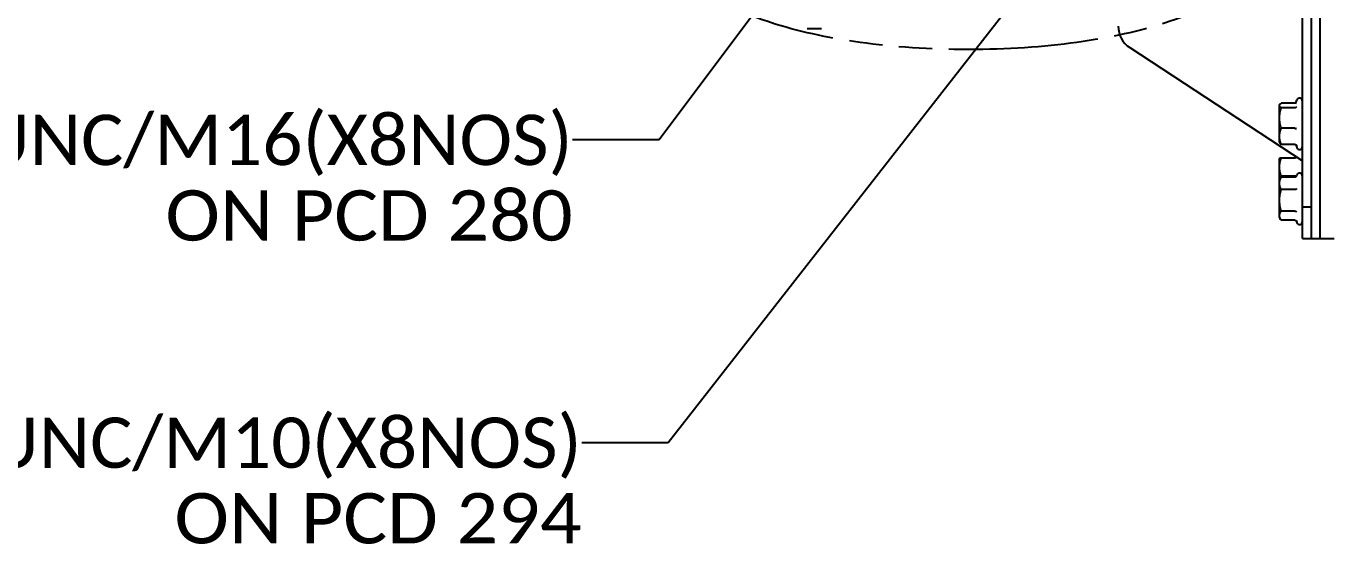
# Model space of a CAD drawing. Header units: millimetres. Extents: x 971 to 5173, y 8 to 3808.
# Drawn here: x 3930 to 4381.8, y 3037.3 to 3217.2 of the extents above; entities that cross this region are included whole.
import ezdxf
from ezdxf.enums import TextEntityAlignment as Align

# ---------------------------------------------------------------- set-up
doc = ezdxf.new("R2010")
doc.units = ezdxf.units.MM
doc.header["$LTSCALE"] = 115.5
doc.linetypes.add('PHANTOM', pattern=[0.8, 0.45, -0.05, 0.1, -0.05, 0.1, -0.05])
doc.layers.get('0').update_dxf_attribs({"linetype": 'CONTINUOUS'})
doc.layers.add('DEFAULT_3', color=7, linetype='PHANTOM')
doc.styles.get("Standard").update_dxf_attribs({"font": 'calibri.ttf'})
doc.dimstyles.get("Standard").update_dxf_attribs({"dimtxt": 17.5, "dimasz": 17.5, "dimexe": 1.5, "dimexo": 1, "dimtad": 1, "dimdsep": 46, "dimtxsty": 'Standard', "dimblk": '_FILLED', "dimblk1": '_FILLED', "dimblk2": '_FILLED', "dimcen": 0.09, "dimazin": 2, "dimtol": 1, "dimtp": 0.01, "dimtm": 0.01, "dimtfac": 1, "dimtofl": 0, "dimtmove": 0, "dimatfit": 3, "dimldrblk": '_FILLED', "dimfxl": 1, "dimtolj": 1, "dimarcsym": 0})

# ---------------------------------------------------------------- blocks, each defined once
blk = doc.blocks.new('_FILLED')
at = {"color": 0, "linetype": 'ByBlock'}
blk.add_solid([(0, 0), (-1, 0.214), (-1, -0.214)], dxfattribs=at)

msp = doc.modelspace()

# ---------------------------------------------------------------- linework, layer by layer
at = {"color": 0, "linetype": 'Continuous'}
for p, q in [((4373.29077, 3143.39012), (4373.29077, 3611.39012)), ((4376.29077, 3611.39012), (4376.29077, 3143.39012)), ((4379.29077, 3611.39012), (4379.29077, 3143.39012)), ((4201.2893, 3216.36085), (4206.2893, 3216.36085)), ((4313.35041, 3209.72409), (4373.29077, 3170.36027)), ((4365.29077, 3189.76971), (4365.37579, 3189.91697)), ((4365.29077, 3176.76971), (4365.29077, 3189.76971)), ((4370.6837, 3190.41126), (4365.87132, 3190.41126)), ((4370.86944, 3190.25751), (4370.86836, 3190.25456)), ((4370.86841, 3190.25778), (4371.32639, 3191.51608)), ((4370.6837, 3188.84017), (4365.87132, 3188.84017)), ((4370.6837, 3181.69863), (4365.87132, 3181.69863)), ((4365.29077, 3176.76971), (4365.37579, 3176.62245)), ((4370.6837, 3176.12817), (4365.87132, 3176.12817)), ((4370.81371, 3171.53348), (4370.94691, 3171.89952)), ((4370.95495, 3176.04387), (4371.32639, 3175.02334)), ((4365.29077, 3171.19577), (4365.29564, 3171.2042)), ((4365.29077, 3150.72356), (4365.29077, 3171.19577)), ((4370.6837, 3171.37834), (4365.87132, 3171.37834)), ((4365.29077, 3163.72356), (4365.69294, 3164.42015)), ((4365.65967, 3164.36453), (4365.67607, 3164.42515)), ((4365.66071, 3164.36431), (4365.67028, 3164.40388)), ((4365.67028, 3164.40388), (4365.67659, 3164.42504)), ((4365.87132, 3164.70512), (4365.693, 3164.42014)), ((4370.6837, 3165.07776), (4365.87132, 3165.07776)), ((4370.6837, 3164.70512), (4365.87132, 3164.70512)), ((4371.16621, 3165.02982), (4371.32639, 3165.46993)), ((4371.20465, 3165.11015), (4371.19215, 3165.07833)), ((4370.6837, 3160.445), (4365.87132, 3160.445)), ((4376.29077, 3154.26962), (4373.29077, 3154.26962)), ((4365.29077, 3150.72356), (4365.69294, 3150.02697)), ((4365.87132, 3149.742), (4365.69298, 3150.02697)), ((4370.6837, 3152.96344), (4365.87132, 3152.96344)), ((4370.6837, 3149.742), (4365.87132, 3149.742)), ((4371.08348, 3149.64457), (4371.32639, 3148.97719)), ((4371.08388, 3149.64429), (4371.08509, 3149.64095)), ((4373.29077, 3143.39012), (4384.29077, 3143.39012))]:
    msp.add_line(p, q, dxfattribs=at)
msp.add_lwpolyline([(4370.71506, 3171.38206), (4370.75225, 3171.42048), (4370.81371, 3171.53348)], dxfattribs=at)
for centre, radius, start, end in [((4318.29077, 3217.24691), 9, 180, 236.7064367), ((4372.27804, 3191.16971), 1.01272, 0, 160), ((4372.27804, 3175.36971), 1.01272, 200, 0), ((4379.66342, 3160.59578), 14.50207, 161.9975365, 164.6890969), ((4370.56026, 3165.34531), 0.68595, 332.4981261, 337.0976553), ((4372.27804, 3165.12356), 1.01272, 0, 160), ((4372.27804, 3149.32356), 1.01272, 200, 0)]:
    msp.add_arc(centre, radius, start, end, dxfattribs=at)
for points, knots in [([(4365.29077, 3189.62571), (4365.29077, 3189.67488), (4365.30675, 3189.77738), (4365.34959, 3189.87116), (4365.37605, 3189.91696)], [0, 0, 0, 0, 0.481720928, 1, 1, 1, 1]), ([(4365.87132, 3188.84017), (4365.78825, 3188.90041), (4365.63701, 3189.01949), (4365.44887, 3189.21282), (4365.32294, 3189.41294), (4365.29077, 3189.55798), (4365.29077, 3189.62571)], [0, 0, 0, 0, 0.305066622, 0.571069601, 0.798643824, 1, 1, 1, 1]), ([(4365.37605, 3189.91696), (4365.42934, 3190.00921), (4365.58442, 3190.18959), (4365.76779, 3190.33618), (4365.87132, 3190.41126)], [0, 0, 0, 0, 0.454463811, 1, 1, 1, 1]), ([(4370.95674, 3190.49254), (4370.89607, 3190.45452), (4370.80337, 3190.41855), (4370.70764, 3190.41124), (4370.68348, 3190.41125)], [0, 0, 0, 0, 0.747721107, 1, 1, 1, 1]), ([(4365.29077, 3185.2694), (4365.29077, 3185.87322), (4365.40239, 3187.08426), (4365.69556, 3188.26083), (4365.87132, 3188.84017)], [0, 0, 0, 0, 0.499341099, 1, 1, 1, 1]), ([(4365.87132, 3181.69863), (4365.69556, 3182.27796), (4365.40259, 3183.45457), (4365.29077, 3184.66558), (4365.29077, 3185.2694)], [0, 0, 0, 0, 0.500658353, 1, 1, 1, 1]), ([(4371.20465, 3189.14174), (4371.16211, 3189.05498), (4371.00678, 3188.89832), (4370.79509, 3188.8401), (4370.68348, 3188.84016)], [0, 0, 0, 0, 0.464024348, 1, 1, 1, 1]), ([(4365.29077, 3178.9134), (4365.29077, 3179.38552), (4365.40515, 3180.34009), (4365.69717, 3181.25089), (4365.87132, 3181.69863)], [0, 0, 0, 0, 0.495645852, 1, 1, 1, 1]), ([(4370.68348, 3181.69864), (4370.79127, 3181.69861), (4370.94028, 3181.68818), (4371.11354, 3181.65152), (4371.1796, 3181.62798), (4371.20465, 3181.61357)], [0, 0, 0, 0, 0.608442581, 0.836886932, 1, 1, 1, 1]), ([(4365.87132, 3176.12817), (4365.69717, 3176.57591), (4365.40502, 3177.48668), (4365.29077, 3178.44128), (4365.29077, 3178.9134)], [0, 0, 0, 0, 0.504356398, 1, 1, 1, 1]), ([(4365.37605, 3176.62246), (4365.42934, 3176.53021), (4365.58442, 3176.34983), (4365.76779, 3176.20324), (4365.87132, 3176.12817)], [0, 0, 0, 0, 0.454463811, 1, 1, 1, 1]), ([(4370.6837, 3176.12817), (4370.76239, 3176.12821), (4370.9202, 3176.08709), (4371.04474, 3175.98569), (4371.09505, 3175.92662)], [0, 0, 0, 0, 0.503500878, 1, 1, 1, 1]), ([(4371.20152, 3171.7326), (4371.16904, 3171.65626), (4371.06762, 3171.51298), (4370.91458, 3171.42466), (4370.83118, 3171.39998)], [0, 0, 0, 0, 0.488207429, 1, 1, 1, 1]), ([(4365.29077, 3168.22805), (4365.29077, 3168.76134), (4365.40337, 3169.83484), (4365.69629, 3170.86935), (4365.87132, 3171.37834)], [0, 0, 0, 0, 0.497684038, 1, 1, 1, 1]), ([(4365.87132, 3165.07776), (4365.69629, 3165.58675), (4365.40356, 3166.6213), (4365.29077, 3167.69477), (4365.29077, 3168.22805)], [0, 0, 0, 0, 0.502314224, 1, 1, 1, 1]), ([(4365.87132, 3171.37834), (4365.79742, 3171.36531), (4365.66448, 3171.34023), (4365.49158, 3171.29897), (4365.37907, 3171.2625), (4365.31979, 3171.2302), (4365.30088, 3171.21303), (4365.29571, 3171.2042)], [0, 0, 0, 0, 0.370185442, 0.666815491, 0.877931197, 0.949547692, 1, 1, 1, 1]), ([(4365.29077, 3162.57506), (4365.29077, 3162.75558), (4365.31855, 3163.11964), (4365.47944, 3163.84592), (4365.69972, 3164.36772), (4365.87132, 3164.70512)], [0, 0, 0, 0, 0.243269477, 0.4898847, 1, 1, 1, 1]), ([(4365.87132, 3160.445), (4365.69973, 3160.78239), (4365.47956, 3161.30423), (4365.31863, 3162.03048), (4365.29077, 3162.39454), (4365.29077, 3162.57506)], [0, 0, 0, 0, 0.510108146, 0.756727448, 1, 1, 1, 1]), ([(4371.19336, 3165.09697), (4371.12713, 3165.08892), (4370.95688, 3165.08195), (4370.78689, 3165.07774), (4370.68348, 3165.07775)], [0, 0, 0, 0, 0.392157748, 1, 1, 1, 1]), ([(4371.1687, 3165.02855), (4371.12204, 3164.93893), (4370.98798, 3164.77752), (4370.78409, 3164.70507), (4370.68348, 3164.70511)], [0, 0, 0, 0, 0.501064882, 1, 1, 1, 1]), ([(4365.29077, 3156.70422), (4365.29077, 3157.33658), (4365.40209, 3158.60338), (4365.69532, 3159.83727), (4365.87132, 3160.445)], [0, 0, 0, 0, 0.499863992, 1, 1, 1, 1]), ([(4371.20465, 3160.6194), (4371.18214, 3160.59285), (4371.11894, 3160.5439), (4370.94706, 3160.46796), (4370.79235, 3160.44495), (4370.68348, 3160.44499)], [0, 0, 0, 0, 0.185940335, 0.418513596, 1, 1, 1, 1]), ([(4365.87132, 3152.96344), (4365.69532, 3153.57117), (4365.40228, 3154.8051), (4365.29077, 3156.07187), (4365.29077, 3156.70422)], [0, 0, 0, 0, 0.500135838, 1, 1, 1, 1]), ([(4365.29077, 3151.35272), (4365.29077, 3151.48951), (4365.3193, 3151.76765), (4365.43999, 3152.17663), (4365.62736, 3152.57829), (4365.78526, 3152.83549), (4365.87132, 3152.96344)], [0, 0, 0, 0, 0.236352124, 0.479469115, 0.733559058, 1, 1, 1, 1]), ([(4365.69307, 3150.02698), (4365.573, 3150.23521), (4365.37177, 3150.65961), (4365.29077, 3151.12721), (4365.29077, 3151.35272)], [0, 0, 0, 0, 0.51593386, 1, 1, 1, 1]), ([(4370.68348, 3152.96346), (4370.79339, 3152.96346), (4370.98987, 3152.92463), (4371.1586, 3152.80464), (4371.20465, 3152.73281)], [0, 0, 0, 0, 0.562970422, 1, 1, 1, 1]), ([(4370.6837, 3149.742), (4370.7484, 3149.74203), (4370.8789, 3149.71296), (4370.98831, 3149.63879), (4371.03566, 3149.59463)], [0, 0, 0, 0, 0.499779115, 1, 1, 1, 1])]:
    msp.add_open_spline(points, degree=3, knots=knots, dxfattribs=at)
for points in [[(4371.09505, 3175.92662), (4371.14153, 3175.87204), (4371.17903, 3175.80852), (4371.20464, 3175.74156)], [(4370.83118, 3171.39998), (4370.78347, 3171.38586), (4370.73324, 3171.37832), (4370.68348, 3171.37833)], [(4371.03566, 3149.59463), (4371.08953, 3149.54439), (4371.13486, 3149.48364), (4371.16885, 3149.41829)]]:
    msp.add_open_spline(points, degree=3, dxfattribs=at)
at = {"layer": 'DEFAULT_3', "color": 0, "linetype": 'PHANTOM'}
msp.add_ellipse((4257.29077, 3240.759), major_axis=(-96.71498, 0), ratio=0.327719645, dxfattribs=at)

# ---------------------------------------------------------------- texts
at = {"color": 0, "linetype": 'Continuous'}
for s, width, p, p2 in [('5/8"-11 UNC/M16(X8NOS)', 1.000854, (3821.24638, 3168.91853), (4119.83587, 3168.91853)), ('ON PCD 280', 1.037345, (3978.40591, 3142.66853), (4119.83587, 3142.66853)), ('3/8"-16 UNC/M10(X8NOS)', 1.000854, (3824.38661, 3063.71548), (4122.9761, 3063.71548)), ('ON PCD 294', 1.037345, (3981.54614, 3037.46548), (4122.9761, 3037.46548))]:
    msp.add_text(s, height=17.5, dxfattribs=dict(at, width=width)).set_placement(p, p2, align=Align.FIT)

# ---------------------------------------------------------------- leaders
for points in [[(4295.09343, 3254.46739), (4152.9761, 3072.46548), (4122.9761, 3072.46548)], [(4194.44021, 3237.19766), (4149.83587, 3177.66853), (4119.83587, 3177.66853)]]:
    msp.add_leader(points, dimstyle='Standard', override={"dimtad": 0}, dxfattribs=at)

doc.saveas('drawing.dxf')
